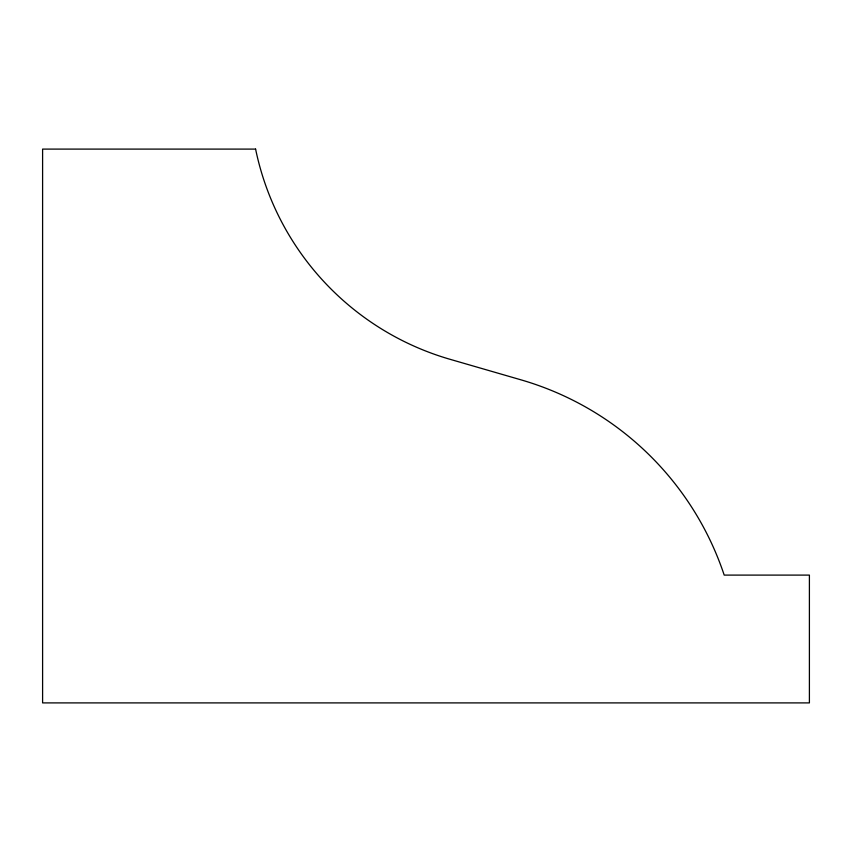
<?xml version="1.0" encoding="UTF-8"?>
<svg xmlns="http://www.w3.org/2000/svg" width="852" height="852" viewBox="0 0 852 852"><rect width="100%" height="100%" fill="white"/><g stroke="black" fill="none" stroke-linecap="round" stroke-linejoin="round"><path stroke-width="1.28" d="M255.6 149.1L42.6 149.1L42.6 702.9L809.4 702.9L809.4 575.1L724.2 575.1A303.163 303.163 0 0 0 520.923 379.822L449.962 359.278A277.156 277.156 0 0 1 255.6 149.1"/></g></svg>
